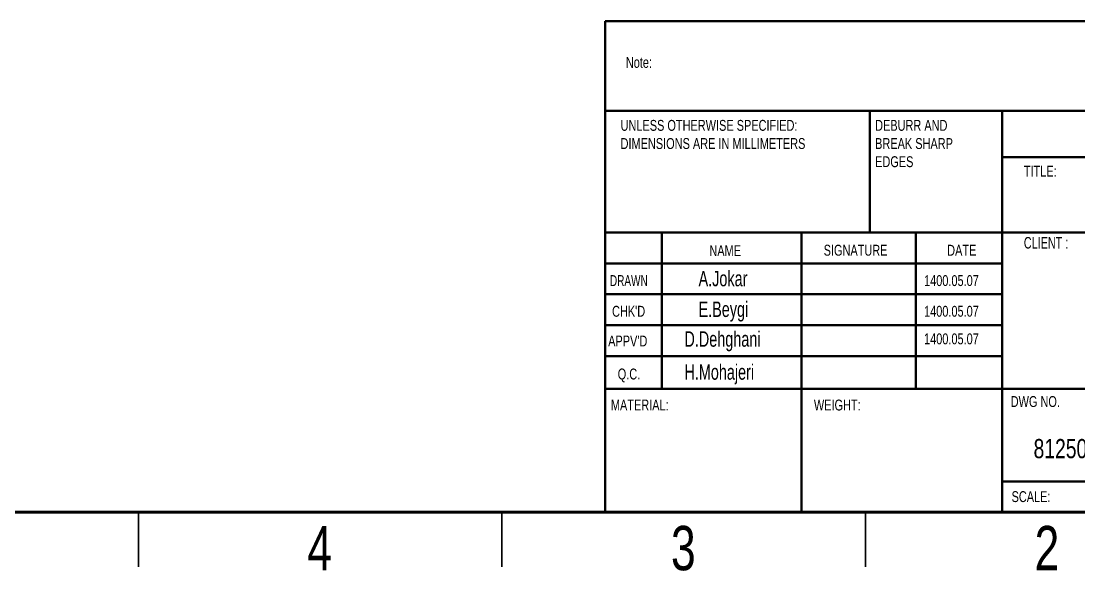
# Model space of a CAD drawing. Header units: millimetres. Extents: x -361 to 14022, y -1822 to 1455.
# Drawn here: x 3937.2 to 4082.6, y 346.8 to 422.4 of the extents above; entities that cross this region are included whole.
import ezdxf

# ---------------------------------------------------------------- set-up
doc = ezdxf.new("R2010")
doc.units = ezdxf.units.MM
doc.styles.add('SLDTEXTSTYLE0', font='TXT', dxfattribs={"width": 0.75})
doc.styles.add('SLDTEXTSTYLE1', font='TXT', dxfattribs={"width": 0.686449})
doc.styles.add('SLDTEXTSTYLE4', font='TXT', dxfattribs={"width": 0.7})

# ---------------------------------------------------------------- blocks, each defined once
blk = doc.blocks.new('SW_NOTE_2')
at = {"color": 0, "linetype": 'Continuous', "lineweight": 0, "char_height": 1.5, "attachment_point": 1, "style": 'SLDTEXTSTYLE0'}
for s, insert in [('UNLESS OTHERWISE SPECIFIED:', (0, 1.93)), ('DIMENSIONS ARE IN MILLIMETERS', (0, -0.57))]:
    blk.add_mtext(s, dxfattribs=dict(at, insert=insert))
blk = doc.blocks.new('SW_NOTE_3')
at = {"color": 0, "linetype": 'Continuous', "lineweight": 0, "char_height": 1.5, "attachment_point": 1, "style": 'SLDTEXTSTYLE0'}
for s, insert in [('DEBURR AND', (0, 1.93)), ('BREAK SHARP', (0, -0.57)), ('EDGES', (0, -3.07))]:
    blk.add_mtext(s, dxfattribs=dict(at, insert=insert))

msp = doc.modelspace()

# ---------------------------------------------------------------- linework, layer by layer
at = {"color": 7, "linetype": 'Continuous', "lineweight": 50}
for p, q in [((4017.522418, 422.418888), (4153.322418, 422.418888)), ((4017.522418, 422.418888), (4017.522418, 410.071882)), ((4017.522418, 410.071882), (4153.322418, 410.071882)), ((4017.522418, 410.071882), (4017.522418, 355.071882)), ((4053.922418, 410.071882), (4053.922418, 393.321882)), ((4072.122418, 410.071882), (4072.122418, 354.821882)), ((4153.322418, 403.696882), (4072.122418, 403.696882)), ((4153.322418, 393.321882), (4017.522418, 393.321882)), ((4025.322418, 393.321882), (4025.322418, 371.821882)), ((4044.513371, 393.321882), (4044.513371, 355.071882)), ((4060.228494, 393.321882), (4060.228494, 371.821882)), ((4072.122418, 355.071882), (4072.122418, 393.321882)), ((4072.122418, 389.071882), (4017.522418, 389.071882)), ((4072.122418, 384.821882), (4017.522418, 384.821882)), ((4072.122418, 380.571882), (4017.522418, 380.571882)), ((4072.122418, 376.321882), (4017.522418, 376.321882)), ((4027.922418, 371.821882), (4017.522418, 371.821882)), ((4027.922418, 371.821882), (4153.322418, 371.821882)), ((4072.122418, 359.071882), (4153.322418, 359.071882))]:
    msp.add_line(p, q, dxfattribs=at)
at = {"color": 7, "linetype": 'Continuous', "lineweight": 70}
msp.add_line((4153.322418, 354.821882), (3753.322418, 354.821882), dxfattribs=at)
at = {"color": 7, "linetype": 'Continuous', "lineweight": 35}
for p, q in [((3953.322418, 347.321882), (3953.322418, 354.821882)), ((3953.322418, 354.821882), (3953.322418, 347.321882)), ((4003.322418, 354.821882), (4003.322418, 347.321882)), ((4053.322418, 354.821882), (4053.322418, 347.321882))]:
    msp.add_line(p, q, dxfattribs=at)

# ---------------------------------------------------------------- block references
at = {"color": 7, "linetype": 'Continuous', "lineweight": 0}
for name, p in [('SW_NOTE_2', (4019.631248, 406.891372)), ('SW_NOTE_3', (4054.631634, 406.891372))]:
    msp.add_blockref(name, p, dxfattribs=at)

# ---------------------------------------------------------------- texts
for s, insert, char_height, attachment_point, style in [('Note:', (4020.354698, 417.488181), 1.5, 1, 'SLDTEXTSTYLE0'), ('TITLE:', (4075.081933, 402.505809), 1.5, 1, 'SLDTEXTSTYLE0'), ('CLIENT :', (4075.081933, 392.707151), 1.5875, 1, 'SLDTEXTSTYLE4'), ('NAME', (4031.844657, 391.573365), 1.5, 1, 'SLDTEXTSTYLE0'), ('SIGNATURE', (4047.556006, 391.633639), 1.5, 1, 'SLDTEXTSTYLE0'), ('DATE', (4064.540244, 391.633639), 1.5, 1, 'SLDTEXTSTYLE0'), ('DRAWN', (4018.165781, 387.456664), 1.5, 1, 'SLDTEXTSTYLE1'), ('A.Jokar', (4030.355656, 388.041095), 2.1166667, 1, 'SLDTEXTSTYLE4'), ('1400.05.07', (4061.360117, 387.456664), 1.5, 1, 'SLDTEXTSTYLE0'), ("CHK'D", (4018.46164, 383.233735), 1.5, 1, 'SLDTEXTSTYLE0'), ('E.Beygi', (4030.355656, 383.818167), 2.1166667, 1, 'SLDTEXTSTYLE4'), ('1400.05.07', (4061.360117, 383.233735), 1.5, 1, 'SLDTEXTSTYLE0'), ('D.Dehghani', (4028.40961, 379.72218), 2.1166667, 1, 'SLDTEXTSTYLE4'), ("APPV'D", (4017.924141, 379.137749), 1.5, 1, 'SLDTEXTSTYLE0'), ('1400.05.07', (4061.360117, 379.436315), 1.5, 1, 'SLDTEXTSTYLE0'), ('H.Mohajeri', (4028.40961, 375.18195), 2.1166667, 1, 'SLDTEXTSTYLE4'), ('Q.C.', (4019.237812, 374.597518), 1.5, 1, 'SLDTEXTSTYLE0'), ('MATERIAL:', (4018.297656, 370.326545), 1.5, 1, 'SLDTEXTSTYLE0'), ('WEIGHT:', (4046.216025, 370.325129), 1.4986, 1, 'SLDTEXTSTYLE0'), ('DWG NO.', (4073.27542, 370.807939), 1.5, 1, 'SLDTEXTSTYLE0'), ('8125005-R-A-Damper-1600x1600-01', (4076.422464, 364.902909), 2.64583333, 1, 'SLDTEXTSTYLE0'), ('SCALE:', (4073.396384, 357.72197), 1.5, 1, 'SLDTEXTSTYLE0'), ('4', (3978.261035, 352.935573), 6.096, 2, 'SLDTEXTSTYLE0'), ('3', (4028.261035, 352.935573), 6.096, 2, 'SLDTEXTSTYLE0'), ('2', (4078.261035, 352.935573), 6.096, 2, 'SLDTEXTSTYLE0')]:
    msp.add_mtext(s, dxfattribs=dict(at, insert=insert, char_height=char_height, attachment_point=attachment_point, style=style))

doc.saveas('drawing.dxf')
